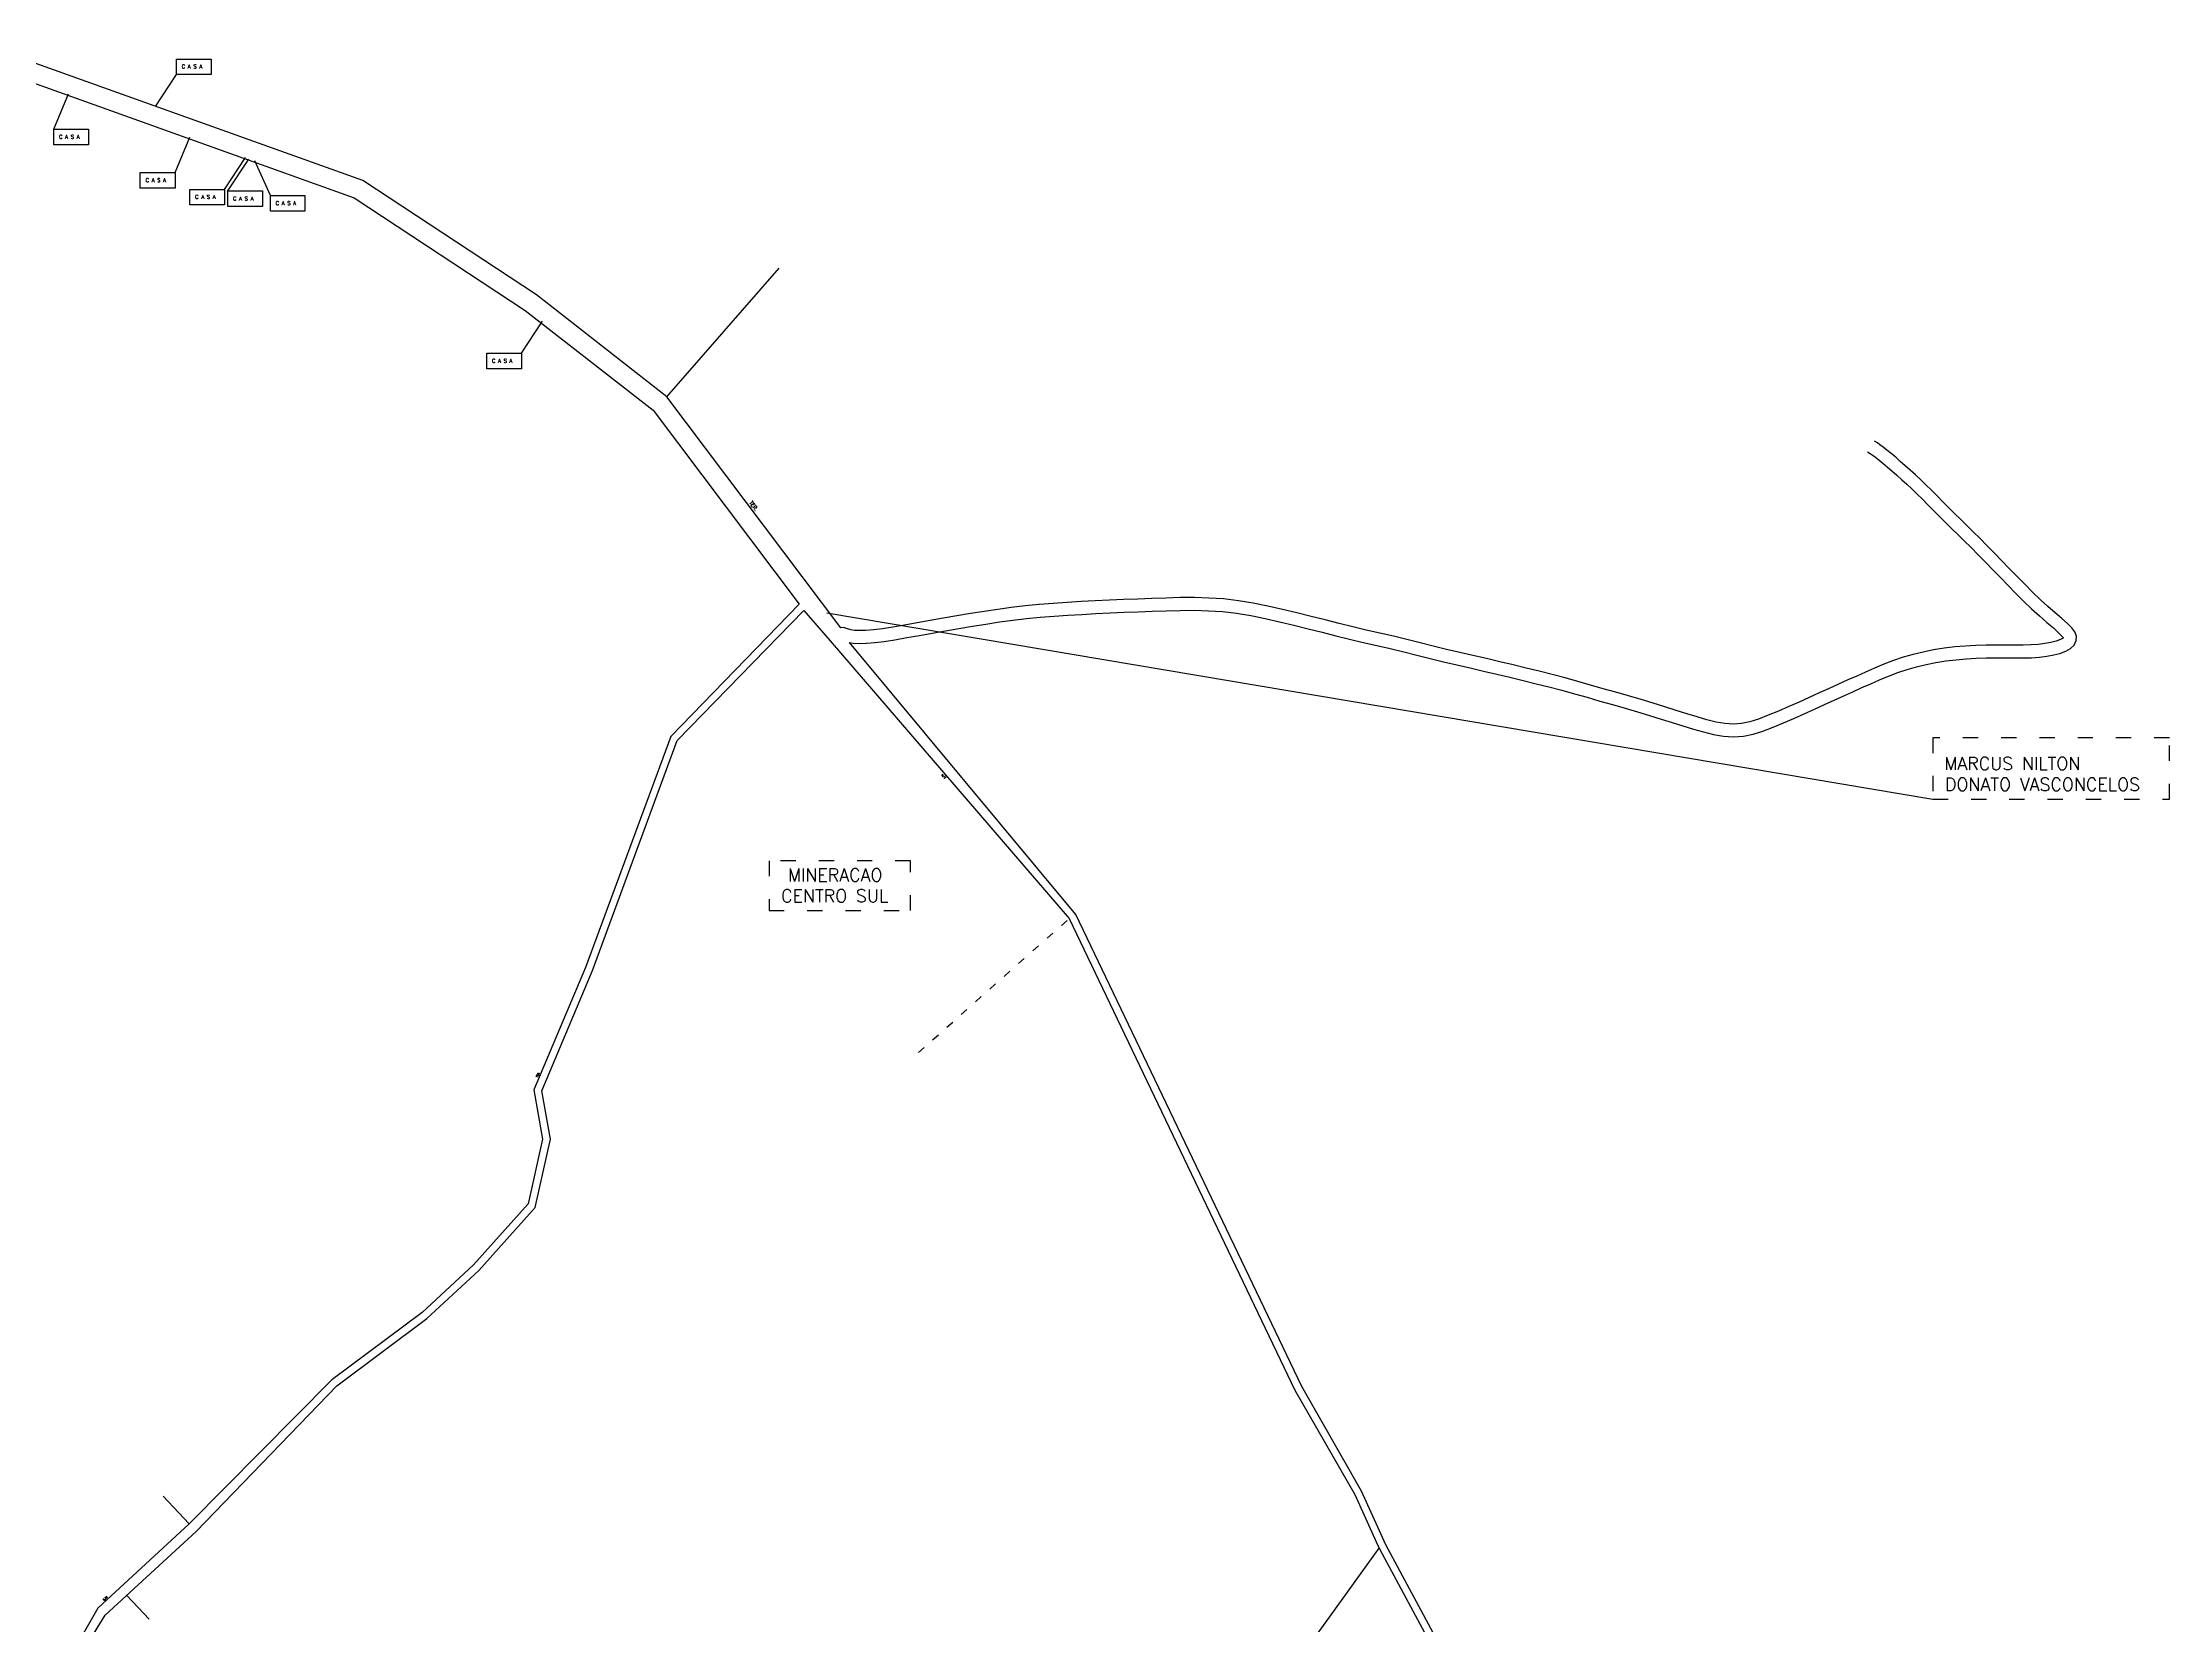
# Model space of a CAD drawing. Extents: x 714896 to 749292, y 8417558 to 8447149.
# Drawn here: x 745000 to 746668, y 8428363 to 8429605 of the extents above; entities that cross this region are included whole.
import ezdxf

# ---------------------------------------------------------------- set-up
doc = ezdxf.new("R2010")
doc.units = 0
doc.header["$MEASUREMENT"] = 0
doc.linetypes.add('ACAD_ISO03W100', pattern=[30, 12, -18])
for name, color, linetype in [('LOTE', 7, 'CONTINUOUS'), ('NUM-PORTA', 7, 'CONTINUOUS'), ('QUADRA', 6, 'CONTINUOUS'), ('TEXTO', 7, 'CONTINUOUS')]:
    doc.layers.add(name, color=color, linetype=linetype)
doc.styles.add('ROMANS', font='ROMANS.SHX', dxfattribs={"height": 1.5})

msp = doc.modelspace()

# ---------------------------------------------------------------- linework, layer by layer
at = {"layer": 'LOTE', "color": 7}
for points in [[(745105, 8429592.4), (745132.1, 8429592.4), (745132.1, 8429580.2), (745105, 8429580.2)], [(745008.8, 8429537.3), (745035.9, 8429537.3), (745035.9, 8429525.1), (745008.8, 8429525.1)], [(745076.6, 8429503.4), (745103.8, 8429503.4), (745103.8, 8429491.1), (745076.6, 8429491.1)], [(745115.5, 8429490.1), (745142.7, 8429490.1), (745142.7, 8429477.9), (745115.5, 8429477.9)], [(745145.1, 8429488.9), (745172.3, 8429488.9), (745172.3, 8429476.6), (745145.1, 8429476.6)], [(745178.6, 8429485.2), (745205.7, 8429485.2), (745205.7, 8429473), (745178.6, 8429473)], [(745348.2, 8429361.6), (745375.4, 8429361.6), (745375.4, 8429349.3), (745348.2, 8429349.3)]]:
    msp.add_lwpolyline(points, close=True, dxfattribs=at)
for points in [[(745088.5, 8429555.1), (745105, 8429580.2)], [(745008.8, 8429537.3), (745020.3, 8429565)], [(745103.8, 8429503.4), (745115.3, 8429531.1)], [(745142.7, 8429490.1), (745159.2, 8429515.2)], [(745145.1, 8429488.9), (745161.7, 8429513.9)], [(745178.6, 8429485.2), (745166.3, 8429512.6)], [(745375.4, 8429361.6), (745391.9, 8429386.6)], [(745094.4, 8428464.8), (745115, 8428443)], [(745920.5, 8428246.6), (746048, 8428424)], [(745065.9, 8428386.9), (745083.6, 8428368.2)]]:
    msp.add_lwpolyline(points, dxfattribs=at)
at = {"layer": 'LOTE', "color": 7, "ltscale": 0.5}
msp.add_lwpolyline([(745489.5, 8429327.4), (745577.5, 8429428.2)], dxfattribs=at)
at = {"layer": 'LOTE', "color": 7, "ltscale": 0.2}
msp.add_lwpolyline([(745615, 8429158), (746482.2, 8429011.8)], dxfattribs=at)
msp.add_lwpolyline([(745615, 8429158), (746482.2, 8429011.8)], dxfattribs=at)
at = {"layer": 'LOTE', "color": 7, "linetype": 'ACAD_ISO03W100'}
for points in [[(746482.2, 8429011.8), (746667.8, 8429011.8), (746667.8, 8429059.9), (746482.2, 8429059.9)], [(746482.2, 8429011.8), (746667.8, 8429011.8), (746667.8, 8429059.9), (746482.2, 8429059.9)], [(745569.6, 8428924.3), (745680.6, 8428924.3), (745680.6, 8428963.3), (745569.6, 8428963.3)]]:
    msp.add_lwpolyline(points, close=True, dxfattribs=at)
at = {"layer": 'LOTE', "color": 7, "linetype": 'ACAD_ISO03W100', "ltscale": 0.5}
msp.add_lwpolyline([(745686.7, 8428812.9), (745805, 8428918)], dxfattribs=at)
at = {"layer": 'QUADRA', "color": 6, "linetype": 'CONTINUOUS'}
msp.add_lwpolyline([(746431, 8429284.3), (746433.1, 8429282.9), (746434.7, 8429281.8), (746437.2, 8429279.9), (746440, 8429277.8), (746443.1, 8429275.2), (746446.6, 8429272.3), (746450.1, 8429269.2), (746454, 8429265.8), (746457.9, 8429262.3), (746461.9, 8429258.8), (746465.8, 8429255.1), (746469.8, 8429251.2), (746474, 8429247), (746478.4, 8429242.6), (746482.9, 8429238), (746487.5, 8429233.4), (746492.3, 8429228.6), (746497.1, 8429223.9), (746501.9, 8429219.3), (746506.9, 8429214.4), (746512.2, 8429209.1), (746517.7, 8429203.4), (746523.4, 8429197.6), (746529.2, 8429191.6), (746535.2, 8429185.5), (746541.2, 8429179.3), (746547.4, 8429173), (746553.5, 8429166.9), (746559.7, 8429161), (746565.8, 8429155.4), (746571.7, 8429150.4), (746576.8, 8429146), (746580.8, 8429142.3), (746583.6, 8429139.4), (746584.6, 8429138.2), (746584.3, 8429137.9), (746582.3, 8429136.9), (746579, 8429135.7), (746574.8, 8429134.6), (746570.1, 8429133.8), (746564.8, 8429133.1), (746559.2, 8429132.7), (746553, 8429132.6), (746546.4, 8429132.5), (746539.3, 8429132.5), (746531.8, 8429132.5), (746524, 8429132.5), (746515.9, 8429132.3), (746507.7, 8429131.8), (746499.4, 8429131.1), (746491.1, 8429130.1), (746482.8, 8429128.8), (746474.7, 8429127.1), (746466.9, 8429125.2), (746459, 8429123), (746451.3, 8429120.4), (746443.7, 8429117.5), (746436.5, 8429114.5), (746429.5, 8429111.4), (746422.6, 8429108.3), (746415.5, 8429105.2), (746408.2, 8429101.8), (746400.8, 8429098.4), (746393.1, 8429095), (746385.3, 8429091.4), (746377.3, 8429087.8), (746369.3, 8429084.3), (746361.2, 8429080.8), (746353.2, 8429077.5), (746345.5, 8429074.5), (746338.7, 8429072.4), (746332.3, 8429071.1), (746325.9, 8429070.6), (746319.2, 8429071), (746312.4, 8429072.2), (746305.1, 8429074), (746297.3, 8429076.3), (746289.2, 8429078.7), (746280.9, 8429081.3), (746272.1, 8429084.1), (746263, 8429087), (746253.5, 8429089.9), (746243.7, 8429092.7), (746233.7, 8429095.6), (746223.8, 8429098.3), (746213.9, 8429101.2), (746203.9, 8429104.1), (746193.8, 8429106.8), (746183.7, 8429109.4), (746173.5, 8429112), (746163.3, 8429114.5), (746153, 8429117), (746142.7, 8429119.5), (746132.2, 8429122), (746121.6, 8429124.4), (746111.2, 8429126.8), (746100.8, 8429129.2), (746090.4, 8429131.7), (746080.1, 8429134.3), (746069.7, 8429136.9), (746059.2, 8429139.5), (746048.6, 8429142), (746037.9, 8429144.4), (746027.3, 8429147), (746016.6, 8429149.6), (746005.7, 8429152.3), (745994.7, 8429155), (745983.6, 8429157.8), (745972.3, 8429160.6), (745960.8, 8429163.2), (745949.3, 8429165.5), (745937.7, 8429167.4), (745926.1, 8429168.8), (745914.6, 8429169.5), (745903.2, 8429169.9), (745891.9, 8429169.8), (745880.7, 8429169.5), (745869.7, 8429169.2), (745858.7, 8429168.7), (745847.6, 8429168.3), (745836.5, 8429167.9), (745825.4, 8429167.4), (745814.4, 8429166.7), (745803.3, 8429166), (745792.3, 8429165.3), (745781.4, 8429164.4), (745770.4, 8429163.3), (745759.6, 8429162), (745748.9, 8429160.6), (745738.2, 8429159), (745727.5, 8429157.3), (745716.8, 8429155.5), (745706.2, 8429153.7), (745695.9, 8429151.9), (745685.7, 8429150), (745675.9, 8429148.3), (745666.6, 8429146.6), (745658.6, 8429145.4), (745651.6, 8429144.5), (745645.5, 8429144), (745640.5, 8429143.9), (745636.6, 8429144.1), (745633.7, 8429144.5), (745631.2, 8429145.3), (745628.9, 8429146.2), (745628.5, 8429146.5), (745628.5, 8429146.5), (745626, 8429146.1), (745626, 8429146.1), (745489.5, 8429327.4), (745387.3, 8429407.3), (745251, 8429497.1), (744948.4, 8429605.4)], dxfattribs=at)
at = {"layer": 'QUADRA', "linetype": 'CONTINUOUS'}
for points in [[(744942.8, 8429591.4), (745244.3, 8429483.6), (745378.5, 8429395.1), (745478.7, 8429316.8), (745593.3, 8429164.6), (745492.5, 8429060.8), (745425.7, 8428879.5), (745385.1, 8428783.5), (745392.1, 8428744.9), (745380.7, 8428694.1), (745337.9, 8428646.2), (745297.6, 8428608.9), (745226.7, 8428556), (745115, 8428443), (745043.2, 8428376.9), (745014.9, 8428327.1)], [(746175.7, 8428199.1), (746053.4, 8428426.7), (746034.3, 8428468.7), (745987.3, 8428550.8), (745810.1, 8428921.3), (745632.6, 8429134.6), (745635.6, 8429134.1), (745640.4, 8429133.9), (745646, 8429134), (745652.6, 8429134.5), (745660, 8429135.5), (745668.3, 8429136.8), (745677.6, 8429138.4), (745687.5, 8429140.2), (745697.6, 8429142), (745707.9, 8429143.8), (745718.5, 8429145.6), (745729.1, 8429147.4), (745739.7, 8429149.1), (745750.3, 8429150.7), (745760.9, 8429152.1), (745771.5, 8429153.4), (745782.3, 8429154.5), (745793.1, 8429155.3), (745804, 8429156), (745815, 8429156.7), (745826, 8429157.4), (745837, 8429157.9), (745848, 8429158.3), (745859.1, 8429158.7), (745870.1, 8429159.2), (745881, 8429159.5), (745892.1, 8429159.8), (745903.1, 8429159.9), (745914.1, 8429159.5), (745925.2, 8429158.8), (745936.3, 8429157.5), (745947.5, 8429155.7), (745958.7, 8429153.4), (745970, 8429150.8), (745981.2, 8429148.1), (745992.3, 8429145.3), (746003.3, 8429142.6), (746014.2, 8429139.9), (746024.9, 8429137.3), (746035.6, 8429134.7), (746046.3, 8429132.2), (746056.8, 8429129.8), (746067.3, 8429127.2), (746077.7, 8429124.6), (746088.1, 8429122), (746098.5, 8429119.5), (746109, 8429117.1), (746119.4, 8429114.7), (746129.9, 8429112.2), (746140.4, 8429109.8), (746150.6, 8429107.3), (746160.9, 8429104.8), (746171.1, 8429102.3), (746181.2, 8429099.8), (746191.2, 8429097.1), (746201.2, 8429094.4), (746211.1, 8429091.6), (746221, 8429088.7), (746231, 8429085.9), (746240.9, 8429083.1), (746250.6, 8429080.3), (746260, 8429077.4), (746269.1, 8429074.5), (746277.9, 8429071.8), (746286.3, 8429069.2), (746294.5, 8429066.7), (746302.5, 8429064.4), (746310.3, 8429062.4), (746318.1, 8429061), (746326, 8429060.6), (746333.7, 8429061.2), (746341.2, 8429062.7), (746348.8, 8429065.1), (746356.9, 8429068.2), (746365.1, 8429071.6), (746373.3, 8429075.1), (746381.4, 8429078.7), (746389.4, 8429082.3), (746397.3, 8429085.9), (746404.9, 8429089.3), (746412.4, 8429092.7), (746419.6, 8429096), (746426.6, 8429099.2), (746433.5, 8429102.3), (746440.5, 8429105.3), (746447.5, 8429108.2), (746454.7, 8429111), (746462, 8429113.4), (746469.4, 8429115.5), (746476.9, 8429117.3), (746484.6, 8429118.9), (746492.5, 8429120.2), (746500.4, 8429121.1), (746508.4, 8429121.8), (746516.3, 8429122.3), (746524.1, 8429122.5), (746531.8, 8429122.5), (746539.3, 8429122.5), (746546.4, 8429122.5), (746553.2, 8429122.6), (746559.7, 8429122.7), (746565.8, 8429123.2), (746571.6, 8429123.9), (746577, 8429124.8), (746581.9, 8429126.1), (746586.4, 8429127.7), (746590.3, 8429129.8), (746593.1, 8429132.6), (746594.6, 8429136.1), (746594.8, 8429139.7), (746593.6, 8429143), (746591.1, 8429146.1), (746587.8, 8429149.5), (746583.5, 8429153.5), (746578.2, 8429157.9), (746572.5, 8429162.9), (746566.5, 8429168.3), (746560.5, 8429174.1), (746554.5, 8429180.1), (746548.4, 8429186.3), (746542.4, 8429192.4), (746536.4, 8429198.6), (746530.6, 8429204.6), (746524.9, 8429210.5), (746519.3, 8429216.1), (746513.9, 8429221.4), (746508.9, 8429226.4), (746504.1, 8429231.1), (746499.3, 8429235.8), (746494.6, 8429240.5), (746490, 8429245.1), (746485.5, 8429249.6), (746481.1, 8429254.1), (746476.8, 8429258.3), (746472.7, 8429262.3), (746468.6, 8429266.2), (746464.5, 8429269.8), (746460.6, 8429273.3), (746456.7, 8429276.7), (746453.1, 8429279.9), (746449.5, 8429282.9), (746446.2, 8429285.6), (746443.2, 8429287.9), (746440.7, 8429289.7), (746438.9, 8429291.2), (746436.4, 8429292.7)], [(745007, 8428303), (745049, 8428371.4), (745120.4, 8428437.1), (745120.4, 8428437.1), (745230.7, 8428551.5), (745301.4, 8428604.3), (745342.1, 8428642), (745386.2, 8428691.3), (745398.2, 8428744.8), (745391.4, 8428782.8), (745431.3, 8428877.3), (745497.7, 8429057.6), (745596.9, 8429159.8), (745617.6, 8429135.8), (745805, 8428918), (745982, 8428548), (746029, 8428466), (746047.1, 8428426.1), (746050.3, 8428419.7), (746170, 8428197)]]:
    msp.add_lwpolyline(points, dxfattribs=at)

# ---------------------------------------------------------------- texts
at = {"layer": 'NUM-PORTA', "color": 7, "style": 'ROMANS'}
for rotation, p in [(131.744, (745708.5, 8429028.5, -75.7)), (42.9736, (745048.1, 8428382.6, -75.7))]:
    msp.add_text('S/N', height=1.5, rotation=rotation, dxfattribs=at).set_placement(p)
at = {"layer": 'TEXTO', "style": 'ROMANS'}
for p in [(745109.1, 8429585), (745012.9, 8429529.9), (745080.7, 8429495.9), (745119.6, 8429482.7), (745149.3, 8429481.4), (745182.7, 8429477.8), (745352.3, 8429354.1)]:
    msp.add_text('C A S A', height=3, dxfattribs=at).set_placement(p)
msp.add_text('TER.', height=3, rotation=306.5188, dxfattribs=at).set_placement((745553.9, 8429244.3))
msp.add_text('TER.', height=3, rotation=306.5188, dxfattribs=at).set_placement((745553.9, 8429244.3))
at = {"layer": 'TEXTO', "color": 7, "style": 'ROMANS'}
for s, p in [('MARCUS NILTON', (746491.2, 8429034.7)), ('DONATO VASCONCELOS', (746491.7, 8429018.3)), ('MINERACAO', (745584.4, 8428947.2)), ('CENTRO SUL', (745579.1, 8428930.8))]:
    msp.add_text(s, height=10, dxfattribs=at).set_placement(p)
msp.add_text('TER.', height=1.5, rotation=65.6334, dxfattribs=at).set_placement((745388.2, 8428793.1, -75.7))

doc.saveas('drawing.dxf')
